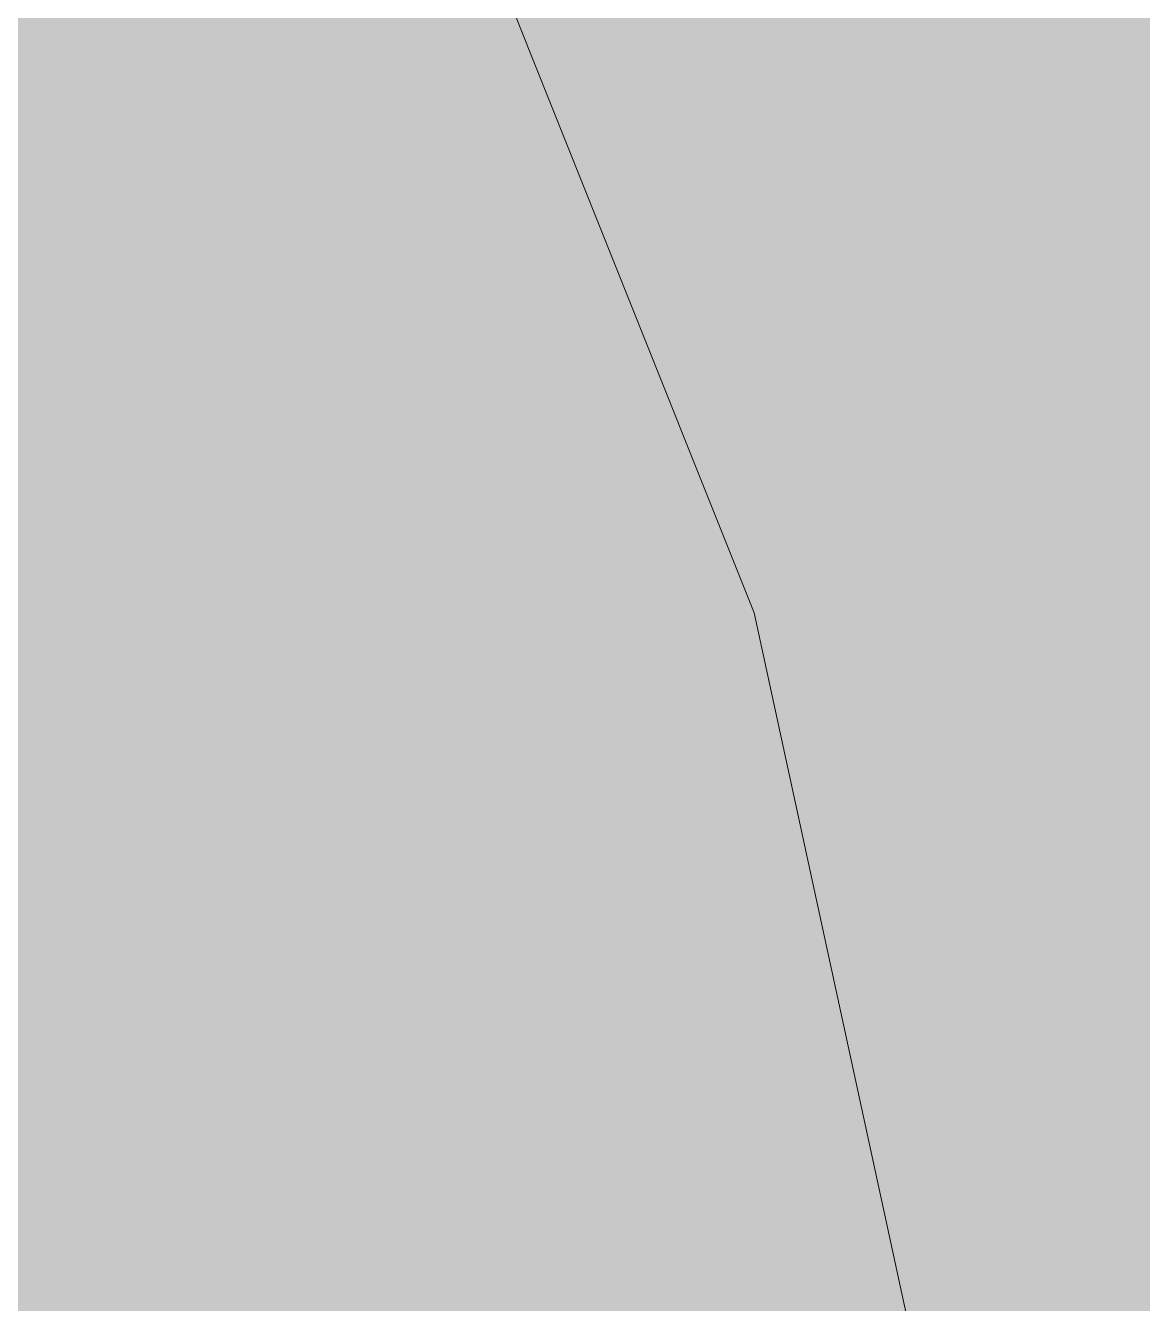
# Model space of a CAD drawing. Header units: metres. Extents: x -6 to 1255, y -2 to 532.
# Drawn here: x 1006.05 to 1011.95, y 47.31 to 54.07 of the extents above; entities that cross this region are included whole.
import ezdxf

# ---------------------------------------------------------------- set-up
doc = ezdxf.new("R2010")
doc.units = ezdxf.units.M
doc.header["$MEASUREMENT"] = 0
doc.layers.add('TPX_BUILDINGS_HATCH', color=7, linetype='CONTINUOUS', lineweight=0, true_color=0xf0f0f0)
doc.layers.add('TPX_RELIEF_CONTOUR_LINES', color=7, linetype='CONTINUOUS', lineweight=0, true_color=0x969696)

msp = doc.modelspace()

# ---------------------------------------------------------------- hatches: boundary and pattern name
at = {"layer": 'TPX_BUILDINGS_HATCH'}
msp.add_hatch(color=256, dxfattribs=at).paths.add_polyline_path([(996.5177, 51.2618), (995.0867, 47.5223), (998.8967, 46.3118), (998.9267, 46.3023), (1011.8667, 42.2418), (1012.3167, 42.1018), (1016.1767, 40.9018), (1017.1372, 43.4318), (1017.9667, 45.6158), (1020.1257, 51.3018), (1024.7487, 63.4753), (1024.8652, 63.7823), (1025.5867, 65.6818), (1026.4967, 68.0918), (1022.6167, 69.5618), (1022.5487, 69.5873), (1009.7172, 74.4543), (1009.6167, 74.4923), (1005.9567, 75.8723), (1004.2917, 71.5743), (1004.1167, 71.1223), (1002.0267, 65.6823), (1001.0867, 63.2723), (998.6767, 56.9023), (996.5177, 51.2618)])

# ---------------------------------------------------------------- linework, layer by layer
at = {"layer": 'TPX_RELIEF_CONTOUR_LINES', "elevation": 0.0451}
msp.add_lwpolyline([(997.579, 84.9429), (1000.1105, 81.6116), (1001.1096, 80.9456), (1001.1096, 78.947), (1000.5538, 76.9483), (999.2534, 74.9497), (998.9677, 72.951), (999.444, 70.9523), (1001.22, 66.955), (1008.3034, 54.9631), (1009.9016, 50.9658), (1010.7673, 46.9684), (1008.3891, 38.9738)], dxfattribs=at)

doc.saveas('drawing.dxf')
